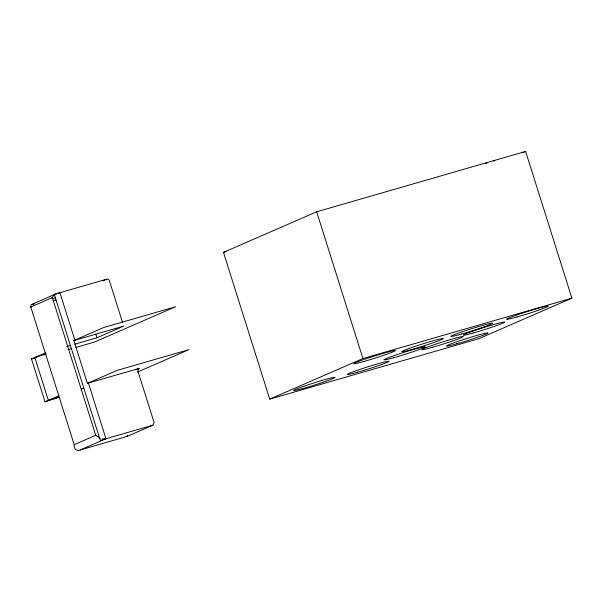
<?xml version="1.0" encoding="UTF-8"?>
<svg xmlns="http://www.w3.org/2000/svg" width="602" height="602" viewBox="0 0 602 602"><rect width="100%" height="100%" fill="white"/><g stroke="black" fill="none" stroke-linecap="round" stroke-linejoin="round"><path stroke-width="0.9" d="M74.896 340.22L59.914 292.7L55.482 294.077L31.989 304.311A2.175 1.956 66.5 0 0 30.762 306.922L74.196 444.682C73.572 447.602 75.837 451.568 79.208 450.394L105.96 438.745L88.404 383.06M100.21 438.264L95.748 435.299L52.314 297.538L53.593 295.349A6.276 4.206 -11.1 0 1 53.789 295.206L53.751 295.183M75.927 347.407L94.514 342.041L175.558 306.749L103.83 327.473L73.865 340.521L87.373 383.361L139.1 368.416L137.866 371.035L154.112 422.574L152.885 425.193L126.999 436.465L80.074 450.018M126.999 436.465L127.616 435.156M30.205 307.223L52.314 297.538M102.664 280.968L106.84 279.147A2.175 1.956 66.5 0 1 109.376 280.675L122.582 322.559M223.462 252.366L316.66 211.791L525.629 151.426L571.9 298.171L478.71 338.745L269.734 399.111L223.462 252.366L226.171 251.583M59.229 397.312A22.853 1.159 -17.5 0 0 45.007 401.805L31.5 358.965L45.474 352.877M74.768 344.178L96.952 337.767L123.703 326.118L73.865 340.521M523.07 152.547L525.629 151.426M45.007 401.805L58.981 395.717M87.373 383.361L117.337 370.313L189.066 349.596L137.339 372.119M135.751 369.876L139.1 368.416M74.196 444.682L95.748 435.299M269.734 399.111L362.923 358.536L571.9 298.171M106.84 279.147L54.263 294.333L100.308 440.378L152.885 425.193M52.073 298.758L55.685 297.719M53.337 300.782L56.001 300.014M66.777 346.481L70.329 345.458M67.958 349.709L71.503 348.686M81.172 389.073L83.836 388.298M105.96 438.745L102.445 438.866M32.862 304.296L34.028 303.972A2.175 0.941 73.9 0 0 33.757 304.258M32.222 304.454L31.68 304.544M31.033 307.155L30.228 307.276M316.66 211.791L362.923 358.536M95.831 334.208L96.952 337.767M31.5 358.965A22.853 1.159 -17.5 0 1 36.022 357.475M44.134 354.947A22.853 1.159 -17.5 0 1 45.722 354.473M58.77 397.094A29.378 1.49 -17.5 0 0 48.348 400.353L34.833 357.513A29.378 1.482 -17.5 0 1 46.234 353.961M54.127 295.311A4.553 3.153 -8.7 0 1 55.685 294.386M485.633 163.42A21.747 1.099 -17.5 0 1 487.063 162.991M493.648 161.11A21.747 1.099 -17.5 0 1 494.799 160.794M456.828 343.757A21.747 1.099 -17.5 0 0 487.981 332.966A21.747 1.099 -17.5 0 0 456.91 341.733A21.747 1.099 -17.5 0 0 456.828 343.757M357.738 372.149A21.747 1.099 -17.5 0 0 388.9 361.358A21.747 1.099 -17.5 0 0 357.829 370.125A21.747 1.099 -17.5 0 0 357.738 372.149M432.161 347.377A21.747 1.099 -17.5 0 0 463.314 336.586A21.747 1.099 -17.5 0 0 432.251 345.352A21.747 1.099 -17.5 0 0 432.161 347.377M517.028 316.968A21.747 1.099 -17.5 0 0 548.181 306.177A21.747 1.099 -17.5 0 0 517.118 314.936A21.747 1.099 -17.5 0 0 517.028 316.968M303.965 388.207A21.747 1.099 -17.5 0 0 335.118 377.416A21.747 1.099 -17.5 0 0 304.048 386.183A21.747 1.099 -17.5 0 0 303.965 388.207M364.165 361.411A21.747 1.099 -17.5 0 0 395.318 350.62A21.747 1.099 -17.5 0 0 364.255 359.386A21.747 1.099 -17.5 0 0 364.165 361.411M393.467 357.776A21.747 1.099 -17.5 0 0 425.358 346.827A21.747 1.099 -17.5 0 0 395.093 355.27A21.747 1.099 -17.5 0 0 393.467 357.776M411.979 349.431A21.747 1.099 -17.5 0 0 443.388 338.587A21.747 1.099 -17.5 0 0 412.581 347.241A21.747 1.099 -17.5 0 0 411.979 349.431M461.561 334.027A21.747 1.099 -17.5 0 0 492.459 323.289A21.747 1.099 -17.5 0 0 461.132 332.161A21.747 1.099 -17.5 0 0 461.561 334.027M473.104 333.019A21.747 1.099 -17.5 0 0 504.762 322.123A21.747 1.099 -17.5 0 0 474.218 330.671A21.747 1.099 -17.5 0 0 473.104 333.019"/></g></svg>
